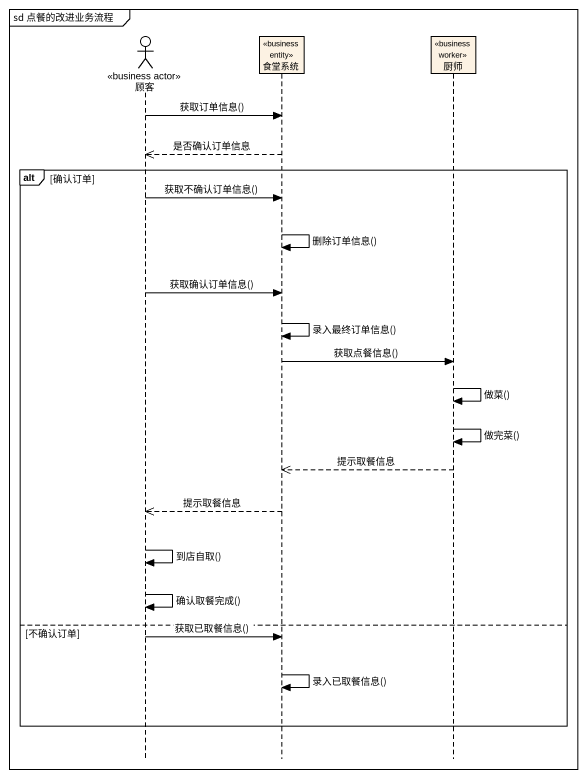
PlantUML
@startuml
mainframe sd 点餐的改进业务流程
hide footbox
actor 顾客 <<business actor>>
participant 食堂系统 <<business entity>>
participant 厨师 <<business worker>>

顾客 -> 食堂系统 : 获取订单信息()
食堂系统 -->> 顾客 : 是否确认订单信息
alt 确认订单
  顾客 -> 食堂系统 : 获取不确认订单信息()
  食堂系统 -> 食堂系统 : 删除订单信息()
  顾客 -> 食堂系统 : 获取确认订单信息()
  食堂系统 -> 食堂系统 : 录入最终订单信息()
  食堂系统 -> 厨师 : 获取点餐信息()
  厨师 -> 厨师 : 做菜()
  厨师 -> 厨师 : 做完菜()
  厨师 -->> 食堂系统 : 提示取餐信息
  食堂系统 -->> 顾客 : 提示取餐信息
  顾客 -> 顾客 : 到店自取()
  顾客 -> 顾客 : 确认取餐完成()
else 不确认订单
  顾客 -> 食堂系统 : 获取已取餐信息()
  食堂系统 -> 食堂系统 : 录入已取餐信息()
end
@enduml
